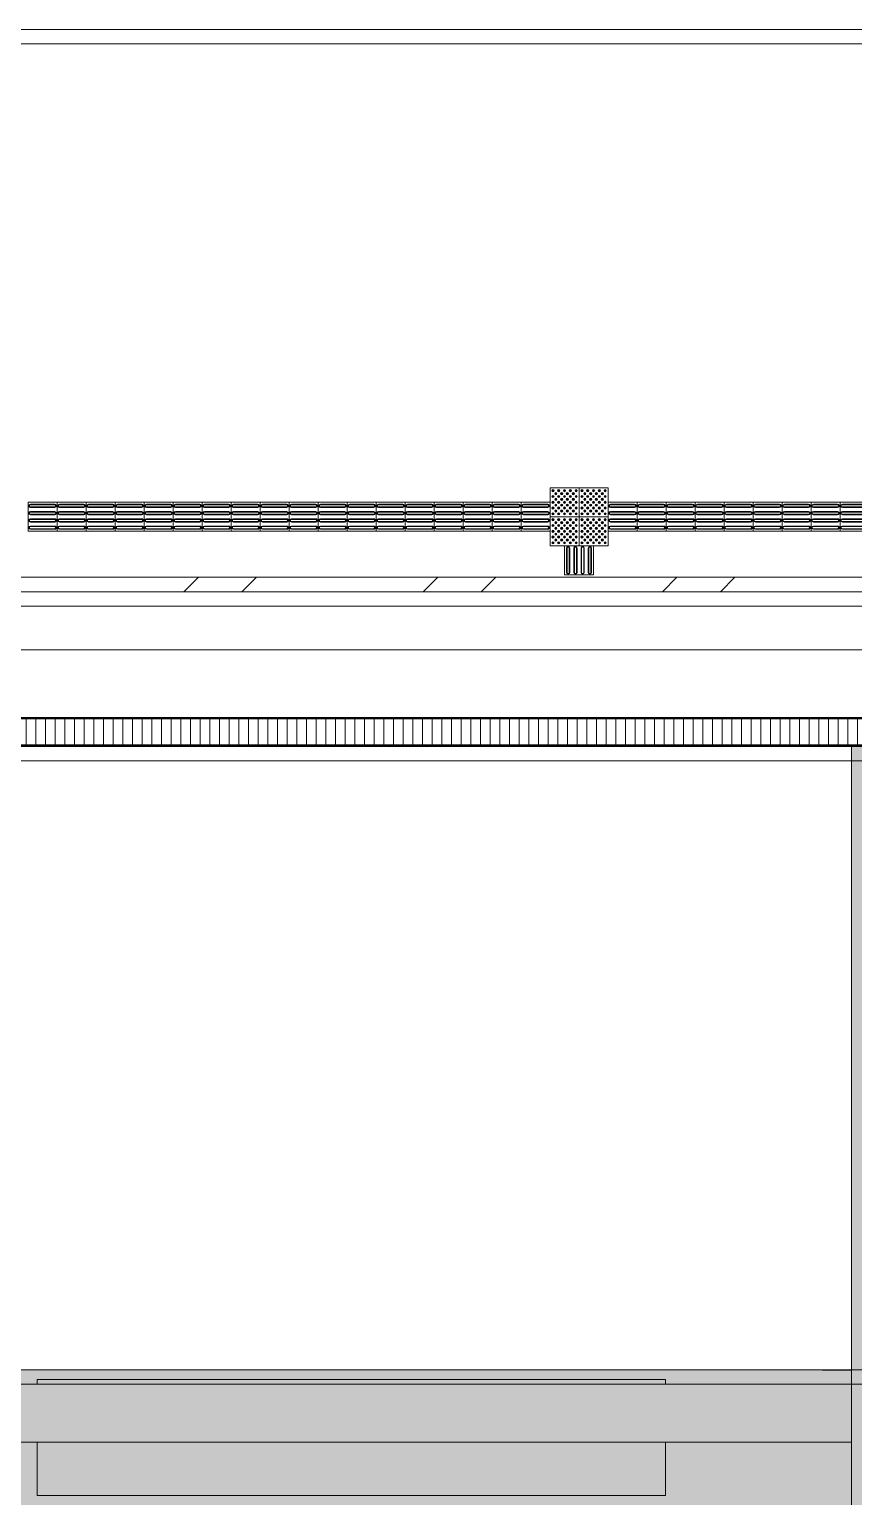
# Model space of a CAD drawing. Header units: millimetres. Extents: x -57519 to 497916, y -349472 to 446842.
# Drawn here: x 454438 to 462966, y 44395 to 59575 of the extents above; entities that cross this region are included whole.
import ezdxf

# ---------------------------------------------------------------- set-up
doc = ezdxf.new("R2010")
doc.units = ezdxf.units.MM
for name, color, linetype, lineweight in [('A-CLNG', 13, 'Continuous', 5), ('A-CLNG-PATT', 13, 'Continuous', 5), ('A-DETL-GENF', 92, 'Continuous', 5), ('A-DETL-THIN', 151, 'Continuous', 9), ('A-FLOR', 192, 'Continuous', 5), ('A-GENM', 13, 'Continuous', 5), ('A-WALL', 113, 'Continuous', 20), ('A-WALL-PATT', 111, 'Continuous', 20), ('Q-CASE', 31, 'Continuous', 5)]:
    doc.layers.add(name, color=color, linetype=linetype, lineweight=lineweight)

# ---------------------------------------------------------------- blocks, each defined once
blk = doc.blocks.new('DLN-Surface Channel-S1 - 300x150 _WD_-10461004-1_F SINGLE OCCUPANCY DIAGRAM')
at = {"layer": 'Q-CASE'}
h = blk.add_hatch(dxfattribs=at)
h.set_pattern_fill('FP_839', color=256, style=0, pattern_type=2)
h.set_pattern_definition([(270, (399805.45, 609.6), (100, 6e-15), [])])
h.paths.add_polyline_path([(20414, -135), (20414, 135), (-20414, 135), (-20414, -135), (19531, -135)], flags=0)
for p, q in [((-20414, 150), (20414, 150)), ((-20414, 140), (20414, 140)), ((20414, 135), (-20414, 135)), ((-20414, -135), (20414, -135)), ((20414, -140), (-20414, -140)), ((-16775, -150), (-6425, -150)), ((-6425, -150), (1975, -150))]:
    blk.add_line(p, q, dxfattribs=at)
blk = doc.blocks.new('DLN_Tactile - Directional Tiles-V1052-1_F SINGLE OCCUPANCY DIAGRAM')
at = {"layer": 'A-GENM'}
for p, q in [((150, 150), (-150, 150)), ((-150, 150), (-150, -150)), ((-129.5, 125.5), (-129.5, -125.5)), ((-123.5, -125.5), (-123.5, 125.5)), ((-101.5, 125.5), (-101.5, -125.5)), ((-95.5, -125.5), (-95.5, 125.5)), ((-54.5, 125.5), (-54.5, -125.5)), ((-48.5, -125.5), (-48.5, 125.5)), ((-26.5, 125.5), (-26.5, -125.5)), ((-20.5, -125.5), (-20.5, 125.5)), ((20.5, 125.5), (20.5, -125.5)), ((26.5, -125.5), (26.5, 125.5)), ((48.5, 125.5), (48.5, -125.5)), ((54.5, -125.5), (54.5, 125.5)), ((95.5, 125.5), (95.5, -125.5)), ((101.5, -125.5), (101.5, 125.5)), ((123.5, 125.5), (123.5, -125.5)), ((129.5, -125.5), (129.5, 125.5)), ((150, -150), (150, 150)), ((-150, -150), (150, -150))]:
    blk.add_line(p, q, dxfattribs=at)
for centre, radius, start, end in [((-112.5, 125.5), 17, 360, 180), ((-112.5, 125.5), 11, 360, 180), ((-37.5, 125.5), 17, 360, 180), ((-37.5, 125.5), 11, 360, 180), ((37.5, 125.5), 17, 360, 180), ((37.5, 125.5), 11, 360, 180), ((112.5, 125.5), 17, 360, 180), ((112.5, 125.5), 11, 360, 180), ((-112.5, -125.5), 17, 180, 360), ((-112.5, -125.5), 11, 180, 360), ((-37.5, -125.5), 17, 180, 360), ((-37.5, -125.5), 11, 180, 360), ((37.5, -125.5), 17, 180, 360), ((37.5, -125.5), 11, 180, 360), ((112.5, -125.5), 17, 180, 360), ((112.5, -125.5), 11, 180, 360)]:
    blk.add_arc(centre, radius, start, end, dxfattribs=at)
blk = doc.blocks.new('DLN-Surface Channel-L1 - 300x200 _WD_-15403782-1_F SINGLE OCCUPANCY DIAGRAM')
at = {"layer": 'Q-CASE'}
for p, q in [((0, 6455), (6, 6455)), ((7, 6455), (300, 6455))]:
    blk.add_line(p, q, dxfattribs=at)
blk = doc.blocks.new('DLN_Tactile - Positional Tiles-V1057-1_F SINGLE OCCUPANCY DIAGRAM')
at = {"layer": 'A-GENM'}
for p, q in [((150, 150), (-150, 150)), ((-150, 150), (-150, -150)), ((150, -150), (150, 150)), ((-150, -150), (150, -150))]:
    blk.add_line(p, q, dxfattribs=at)
for centre, radius in [((-120, 120), 11.5), ((-120, 60), 11.5), ((-120, 0), 11.5), ((-120, 120), 6), ((-120, 60), 6), ((-120, 0), 6), ((-90, 90), 11.5), ((-90, 30), 11.5), ((-90, 90), 6), ((-90, 30), 6), ((-60, 120), 11.5), ((-60, 60), 11.5), ((-60, 0), 11.5), ((-60, 120), 6), ((-60, 60), 6), ((-60, 0), 6), ((-30, 90), 11.5), ((-30, 30), 11.5), ((-30, 90), 6), ((-30, 30), 6), ((0, 120), 11.5), ((0, 60), 11.5), ((0, 0), 11.5), ((0, 120), 6), ((0, 60), 6), ((0, 0), 6), ((30, 90), 11.5), ((30, 30), 11.5), ((30, 90), 6), ((30, 30), 6), ((60, 120), 11.5), ((60, 60), 11.5), ((60, 0), 11.5), ((60, 120), 6), ((60, 60), 6), ((60, 0), 6), ((90, 90), 11.5), ((90, 30), 11.5), ((90, 90), 6), ((90, 30), 6), ((120, 120), 11.5), ((120, 60), 11.5), ((120, 0), 11.5), ((120, 120), 6), ((120, 60), 6), ((120, 0), 6), ((-120, -60), 11.5), ((-120, -120), 11.5), ((-120, -60), 6), ((-120, -120), 6), ((-90, -30), 11.5), ((-90, -90), 11.5), ((-90, -30), 6), ((-90, -90), 6), ((-60, -60), 11.5), ((-60, -120), 11.5), ((-60, -60), 6), ((-60, -120), 6), ((-30, -30), 11.5), ((-30, -90), 11.5), ((-30, -30), 6), ((-30, -90), 6), ((0, -60), 11.5), ((0, -120), 11.5), ((0, -60), 6), ((0, -120), 6), ((30, -30), 11.5), ((30, -90), 11.5), ((30, -30), 6), ((30, -90), 6), ((60, -60), 11.5), ((60, -120), 11.5), ((60, -60), 6), ((60, -120), 6), ((90, -30), 11.5), ((90, -90), 11.5), ((90, -30), 6), ((90, -90), 6), ((120, -60), 11.5), ((120, -120), 11.5), ((120, -60), 6), ((120, -120), 6)]:
    blk.add_circle(centre, radius, dxfattribs=at)

msp = doc.modelspace()

# ---------------------------------------------------------------- hatches: boundary and pattern name
at = {"layer": 'A-CLNG-PATT'}
h = msp.add_hatch(dxfattribs=at)
h.set_pattern_fill('FP_845', color=256, style=0, pattern_type=2)
h.set_pattern_definition([(45, (399805.4, 0), (-1237.437, 1237.437), []), (45, (399805.4, 1875), (-1237.437, 1237.437), [])])
h.paths.add_polyline_path([(490244.7, 52507.5), (490244.7, 53907.5), (448494.7, 53907.5), (448494.7, 52507.5), (448644.7, 52507.5), (448644.7, 53757.5), (490094.7, 53757.5), (490094.7, 52507.5)], flags=0)
at = {"layer": 'A-DETL-GENF', "transparency": 33554585}
msp.add_hatch(color=201, dxfattribs=at).paths.add_polyline_path([(488604.7, 23590.5), (488604.7, 34332.5), (487469.7, 34332.5), (487469.7, 39682.5), (486244.7, 39682.5), (486244.7, 52007.5), (462944.7, 52007.5), (462944.7, 45707.5), (437594.7, 45707.5), (437594.7, 33907.5), (444694.7, 33907.5), (444694.7, 31607.5), (476494.7, 31607.5), (476494.7, 29767.5), (475294.7, 29767.5), (475294.7, 27367.5), (476494.7, 27367.5), (476494.7, 26157.5), (478644.7, 26157.5), (478644.7, 23590.5), (487915.4, 23590.5)], flags=0)
at = {"layer": 'A-WALL-PATT', "lineweight": 5, "transparency": 33554432}
for points in [[(463088.9, 45557.5), (463094.7, 45557.5), (463094.7, 52157.5), (462944.7, 52157.5), (462944.7, 45557.5)], [(452444.7, 45557.5), (462944.7, 45557.5), (462944.7, 45707.5), (452444.7, 45707.5), (452444.7, 45593)]]:
    msp.add_hatch(color=253, dxfattribs=at).paths.add_polyline_path(points, flags=0)

# ---------------------------------------------------------------- linework, layer by layer
at = {"layer": 'A-CLNG'}
msp.add_line((490244.7, 53907.5), (448494.7, 53907.5), dxfattribs=at)
at = {"layer": 'A-DETL-THIN', "lineweight": 5}
for p, q in [((486244.7, 52007.5), (462944.7, 52007.5)), ((462944.7, 52007.5), (462944.7, 45707.5)), ((462944.7, 45707.5), (437594.7, 45707.5))]:
    msp.add_line(p, q, dxfattribs=at)
at = {"layer": 'A-FLOR'}
for p, q in [((442894.8, 59575.3), (486681.7, 59575.3)), ((442894.8, 59425.3), (486681.7, 59425.3)), ((462944.7, 52007.5), (452694.7, 52007.5)), ((462964.3, 52007.5), (462944.7, 52007.5)), ((462944.7, 52007.5), (462944.7, 45707.5)), ((462944.7, 45557.5), (452594.7, 45557.5)), ((454519.7, 45607.5), (454519.7, 45557.5)), ((461019.7, 45607.5), (454519.7, 45607.5)), ((461019.7, 45557.5), (461019.7, 45607.5)), ((452594.7, 44957.5), (462944.7, 44957.5)), ((454519.7, 44957.5), (454519.7, 44407.5)), ((461019.7, 44407.5), (461019.7, 44957.5)), ((454519.7, 44407.5), (461019.7, 44407.5))]:
    msp.add_line(p, q, dxfattribs=at)
at = {"layer": 'A-FLOR', "color": 253}
for p, q in [((489794.7, 53757.5), (448644.7, 53757.5)), ((448944.7, 53157.5), (489794.7, 53157.5))]:
    msp.add_line(p, q, dxfattribs=at)
at = {"layer": 'A-WALL', "color": 253, "lineweight": 5}
for p, q in [((448644.7, 53757.5), (490094.7, 53757.5)), ((489794.7, 53607.5), (448944.7, 53607.5)), ((462944.7, 52157.5), (462944.7, 52007.5)), ((475094.7, 52157.5), (462944.7, 52157.5))]:
    msp.add_line(p, q, dxfattribs=at)
at = {"layer": 'A-WALL', "color": 191, "lineweight": 5}
for p, q in [((463094.7, 45707.5), (452444.7, 45707.5)), ((462944.7, 45707.5), (462944.7, 40407.5)), ((448019.7, 45557.5), (463094.7, 45557.5))]:
    msp.add_line(p, q, dxfattribs=at)

# ---------------------------------------------------------------- block references
at = {"layer": 'A-GENM'}
for name, p in [('DLN_Tactile - Positional Tiles-V1057-1_F SINGLE OCCUPANCY DIAGRAM', (459974.7, 54682.5)), ('DLN_Tactile - Positional Tiles-V1057-1_F SINGLE OCCUPANCY DIAGRAM', (460274.7, 54682.5)), ('DLN_Tactile - Positional Tiles-V1057-1_F SINGLE OCCUPANCY DIAGRAM', (459974.7, 54382.5)), ('DLN_Tactile - Positional Tiles-V1057-1_F SINGLE OCCUPANCY DIAGRAM', (460274.7, 54382.5)), ('DLN_Tactile - Directional Tiles-V1052-1_F SINGLE OCCUPANCY DIAGRAM', (460124.7, 54082.5))]:
    msp.add_blockref(name, p, dxfattribs=at)
at = {"layer": 'A-GENM', "rotation": 90.00000000000017}
for p in [(454574.7, 54532.5), (454874.7, 54532.5), (455174.7, 54532.5), (455474.7, 54532.5), (455774.7, 54532.5), (456074.7, 54532.5), (456374.7, 54532.5), (456674.7, 54532.5), (456974.7, 54532.5), (457274.7, 54532.5), (457574.7, 54532.5), (457874.7, 54532.5), (458174.7, 54532.5), (458474.7, 54532.5), (458774.7, 54532.5), (459074.7, 54532.5), (459374.7, 54532.5), (459674.7, 54532.5), (460574.7, 54532.5), (460874.7, 54532.5), (461174.7, 54532.5), (461474.7, 54532.5), (461774.7, 54532.5), (462074.7, 54532.5), (462374.7, 54532.5), (462674.7, 54532.5), (462974.7, 54532.5)]:
    msp.add_blockref('DLN_Tactile - Directional Tiles-V1052-1_F SINGLE OCCUPANCY DIAGRAM', p, dxfattribs=at)
at = {"layer": 'Q-CASE'}
msp.add_blockref('DLN-Surface Channel-S1 - 300x150 _WD_-10461004-1_F SINGLE OCCUPANCY DIAGRAM', (469369.7, 52307.5), dxfattribs=at)
at = {"layer": 'Q-CASE', "rotation": 180}
msp.add_blockref('DLN-Surface Channel-L1 - 300x200 _WD_-15403782-1_F SINGLE OCCUPANCY DIAGRAM', (462944.7, 52157.5), dxfattribs=at)

doc.saveas('drawing.dxf')
